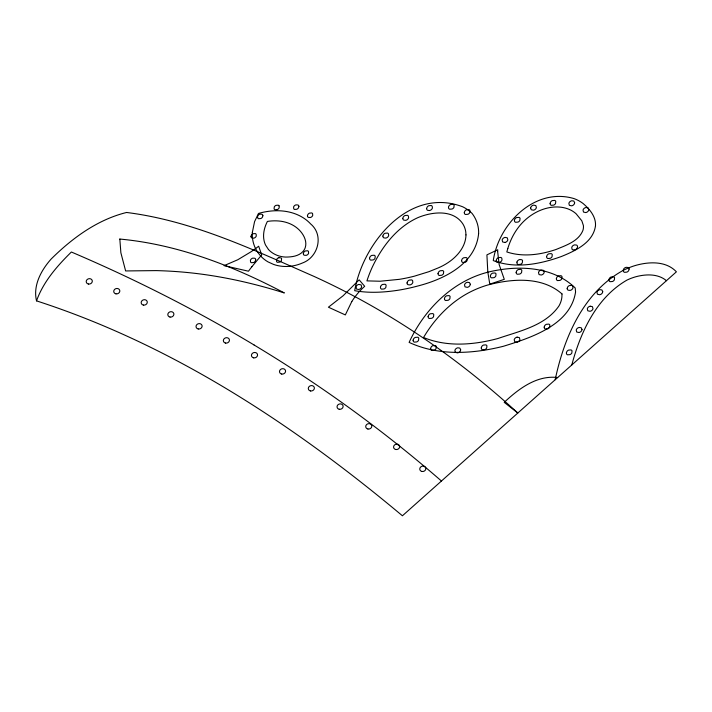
<?xml version="1.0" encoding="UTF-8"?>
<svg xmlns="http://www.w3.org/2000/svg" width="712" height="712" viewBox="0 0 712 712"><rect width="100%" height="100%" fill="white"/><g stroke="black" fill="none" stroke-linecap="round" stroke-linejoin="round"><path stroke-width="1.07" d="M516.921 262.123L517.161 263.787A2.216 1.931 -16.6 0 0 518.122 264.535L520.543 264.339A3.783 3.302 -16.6 0 0 522.323 262.755L522.555 260.592A2.216 1.931 -16.6 0 0 521.709 259.729L519.849 259.515A3.489 3.044 -16.6 0 0 516.93 262.123M538.503 272.545L539.055 274.583L541.262 275.019A3.542 3.097 -16.6 0 0 544.191 272.411L543.71 270.444L541.432 269.937A3.489 3.044 -16.6 0 0 538.512 272.545M555.182 379.754C564.046 337.381 583.484 292.365 623.062 270.462A61.063 53.302 -16.6 0 1 634.988 265.603C648.534 261.624 665.925 260.628 676.4 271.824L402.413 515.782C293.611 424.708 172.42 344.795 36.526 300.873C32.841 285.503 41.171 270.248 51.113 259.07C72.197 238.155 97.322 219.696 126.567 212.47C192.534 220.729 253.543 249.868 313.787 276.309C388.69 310.325 457.273 357.486 517.82 413.022L504.229 402.342C518.576 388.885 536.803 374.993 557.674 377.538M571.789 364.971C580.52 332.21 596.433 297.661 626.952 280.101A47.17 41.18 -16.6 0 1 636.083 276.683C646.069 274.04 658.102 273.639 666.441 280.688M36.526 300.873C43.352 281.721 57.076 266.048 71.369 252.012C134.274 278.81 195.426 309.738 254.042 344.955M351.817 301.505L345.329 314.927L328.419 307.201L343.148 295.738L359.142 279.852L364.686 286.295A70.07 61.161 -16.6 0 0 351.826 301.505M251.87 266.724L261.713 254.887L258.661 246.227A137.149 119.723 -16.6 0 1 250.847 251.897L237.763 259.764L224.049 265.647L248.479 271.21A166.483 145.328 -16.6 0 1 251.87 266.724M276.826 209.764L274.841 209.631A2.029 1.771 -16.6 0 1 274.067 208.839L274.298 206.854A3.622 3.159 -16.6 0 1 275.953 205.376L278.187 205.172A2.029 1.771 -16.6 0 1 279.068 205.866M278.846 257.717L280.831 257.851A2.029 1.771 -16.6 0 1 281.605 258.643L281.373 260.637A3.622 3.159 -16.6 0 1 279.718 262.105L277.484 262.31A2.029 1.771 -16.6 0 1 276.603 261.615L276.461 259.844A3.302 2.884 -16.6 0 1 278.846 257.726M590.221 306.213L592.428 306.649L592.989 308.688A3.489 3.044 -16.6 0 1 590.061 311.286L587.783 310.797L587.293 308.821A3.542 3.097 -16.6 0 1 590.221 306.213M504.915 242.472L502.636 241.964L502.147 239.997A3.542 3.097 -16.6 0 1 505.075 237.39L507.282 237.826L507.834 239.864A3.489 3.044 -16.6 0 1 504.906 242.463M517.126 337.141L519.404 337.639L519.894 339.615A3.542 3.097 -16.6 0 1 516.965 342.223L514.758 341.787L514.197 339.749A3.489 3.044 -16.6 0 1 517.126 337.15M268.451 249.476L265.576 245.097A27.804 24.27 -16.6 0 1 264.063 240.612C262.648 234.07 264.428 227.279 267.392 221.423C274.966 220.248 282.949 220.702 290.042 223.773A33.331 29.094 -16.6 0 1 300.473 231.311C304.255 235.725 307.192 241.938 305.19 247.776A12.3 10.733 -16.6 0 1 303.027 251.434C298.711 256.267 291.617 257.077 285.494 257.068A25.801 22.526 -16.6 0 1 268.433 249.485M279.068 205.866L279.211 207.637A3.302 2.884 -16.6 0 1 276.826 209.755M254.033 344.964A1515.145 1322.602 -16.6 0 1 441.449 481.018M369.555 258.26L369.724 259.177A2.198 1.922 -16.6 0 0 370.792 260.138L373.213 259.933A3.783 3.302 -16.6 0 0 374.993 258.358L375.224 256.187A2.198 1.922 -16.6 0 0 374.156 255.234L371.726 255.43A3.783 3.302 -16.6 0 0 369.955 257.014L369.555 258.26M380.43 287.265L380.6 288.191A2.198 1.922 -16.6 0 0 381.668 289.152L384.097 288.947A3.783 3.302 -16.6 0 0 385.868 287.372L386.1 285.2A2.198 1.922 -16.6 0 0 385.032 284.248L382.611 284.444A3.783 3.302 -16.6 0 0 380.831 286.028L380.43 287.265M382.887 236.09L383.056 237.016A2.216 1.931 -16.6 0 0 383.893 237.87L385.762 238.093A3.489 3.044 -16.6 0 0 388.681 235.485L388.449 233.821A2.216 1.931 -16.6 0 0 387.488 233.064L385.058 233.269A3.783 3.302 -16.6 0 0 383.287 234.853L382.887 236.09M402.814 218.353L402.983 219.269A2.216 1.931 -16.6 0 0 403.82 220.133L405.689 220.346A3.489 3.044 -16.6 0 0 408.608 217.747L408.377 216.083A2.216 1.931 -16.6 0 0 407.415 215.327L404.986 215.522A3.783 3.302 -16.6 0 0 403.215 217.107L402.814 218.353M407.042 282.922L407.211 283.848A2.216 1.931 -16.6 0 0 408.047 284.711L409.916 284.925A3.489 3.044 -16.6 0 0 412.835 282.317L412.604 280.653A2.216 1.931 -16.6 0 0 411.643 279.905L409.222 280.101A3.783 3.302 -16.6 0 0 407.442 281.685L407.042 282.922M413.102 340.247L413.272 341.173A2.198 1.922 -16.6 0 0 414.34 342.125L416.76 341.929A3.783 3.302 -16.6 0 0 418.54 340.345L418.772 338.173A2.198 1.922 -16.6 0 0 417.704 337.221L415.274 337.417A3.783 3.302 -16.6 0 0 413.503 339.001L413.102 340.247M426.63 208.536L426.791 209.462A2.216 1.931 -16.6 0 0 427.636 210.316L429.496 210.538A3.489 3.044 -16.6 0 0 432.424 207.931L432.184 206.266A2.216 1.931 -16.6 0 0 431.232 205.51L428.802 205.715A3.783 3.302 -16.6 0 0 427.031 207.299L426.63 208.536M428.099 316.6L428.259 317.525A2.198 1.922 -16.6 0 0 429.327 318.487L431.757 318.282A3.783 3.302 -16.6 0 0 433.537 316.698L433.768 314.535A2.198 1.922 -16.6 0 0 432.7 313.574L430.27 313.778A3.783 3.302 -16.6 0 0 428.499 315.363L428.099 316.6M430.627 348.524L430.796 349.441A2.198 1.922 -16.6 0 0 431.864 350.402L434.284 350.197A3.783 3.302 -16.6 0 0 436.064 348.622L436.296 346.45A2.198 1.922 -16.6 0 0 435.228 345.498L432.798 345.694A3.783 3.302 -16.6 0 0 431.027 347.278L430.627 348.524M438.022 273.595L438.192 274.52A2.198 1.922 -16.6 0 0 439.26 275.473L441.68 275.277A3.783 3.302 -16.6 0 0 443.46 273.693L443.692 271.53A2.198 1.922 -16.6 0 0 442.624 270.569L440.194 270.774A3.783 3.302 -16.6 0 0 438.423 272.358L438.022 273.595M444.439 298.613L444.608 299.538A2.198 1.922 -16.6 0 0 445.676 300.5L448.106 300.295A3.783 3.302 -16.6 0 0 449.877 298.711L450.109 296.548A2.198 1.922 -16.6 0 0 449.041 295.596L446.62 295.792A3.783 3.302 -16.6 0 0 444.84 297.376L444.439 298.613M448.471 207.334L448.64 208.26A2.198 1.922 -16.6 0 0 449.708 209.221L452.138 209.017A3.783 3.302 -16.6 0 0 453.909 207.432L454.14 205.27A2.198 1.922 -16.6 0 0 453.072 204.308L450.651 204.513A3.783 3.302 -16.6 0 0 448.872 206.097L448.471 207.334M461.581 260.583L461.741 261.509A2.198 1.922 -16.6 0 0 462.809 262.461L465.239 262.265A3.783 3.302 -16.6 0 0 467.01 260.681L467.241 258.518A2.198 1.922 -16.6 0 0 466.173 257.557L463.752 257.762A3.783 3.302 -16.6 0 0 461.972 259.337L461.581 260.583M464.295 212.603L464.455 213.529A2.198 1.922 -16.6 0 0 465.523 214.481L467.953 214.285A3.783 3.302 -16.6 0 0 469.724 212.701L469.956 210.538A2.198 1.922 -16.6 0 0 468.888 209.577L466.467 209.782A3.783 3.302 -16.6 0 0 464.687 211.357L464.295 212.603M481.267 347.892L481.428 348.818A2.198 1.922 -16.6 0 0 482.496 349.779L484.925 349.574A3.783 3.302 -16.6 0 0 486.697 347.99L486.928 345.827A2.198 1.922 -16.6 0 0 485.86 344.875L483.439 345.071A3.783 3.302 -16.6 0 0 481.659 346.655L481.267 347.892M490.363 275.98L490.532 276.906A2.198 1.922 -16.6 0 0 491.6 277.858L494.021 277.662A3.783 3.302 -16.6 0 0 495.801 276.078L496.033 273.915A2.198 1.922 -16.6 0 0 494.965 272.954L492.535 273.159A3.783 3.302 -16.6 0 0 490.764 274.734L490.363 275.98M496.228 260.467L496.389 261.393A2.216 1.931 -16.6 0 0 497.234 262.247L499.094 262.47A3.489 3.044 -16.6 0 0 502.013 259.862L501.782 258.198A2.216 1.931 -16.6 0 0 500.821 257.441L498.4 257.646A3.783 3.302 -16.6 0 0 496.62 259.23L496.228 260.467M497.661 251.585L499.13 264.517L504.292 279.335L489.794 284.141L487.8 271.966L486.91 254.869L497.741 249.752L497.661 251.585M514.402 220.4L514.571 221.325A2.198 1.922 -16.6 0 0 515.639 222.286L518.06 222.082A3.783 3.302 -16.6 0 0 519.84 220.498L520.072 218.335A2.198 1.922 -16.6 0 0 519.004 217.382L516.574 217.578A3.783 3.302 -16.6 0 0 514.803 219.162L514.402 220.4M516.147 272.376L516.307 273.301A2.198 1.922 -16.6 0 0 517.375 274.253L519.804 274.058A3.783 3.302 -16.6 0 0 521.584 272.474L521.816 270.302A2.198 1.922 -16.6 0 0 520.748 269.35L518.318 269.545A3.783 3.302 -16.6 0 0 516.547 271.13L516.147 272.376M544.191 327.137L544.351 328.063A2.198 1.922 -16.6 0 0 545.419 329.015L547.848 328.819A3.783 3.302 -16.6 0 0 549.628 327.235L549.86 325.072A2.198 1.922 -16.6 0 0 548.792 324.111L546.362 324.316A3.783 3.302 -16.6 0 0 544.582 325.891L544.191 327.137M546.602 256.64L546.772 257.566A2.198 1.922 -16.6 0 0 547.839 258.527L550.26 258.322A3.783 3.302 -16.6 0 0 552.04 256.747L552.272 254.576A2.198 1.922 -16.6 0 0 551.204 253.623L548.774 253.819A3.783 3.302 -16.6 0 0 547.003 255.403L546.602 256.64M550.1 203.436L550.269 204.362A2.198 1.922 -16.6 0 0 551.337 205.323L553.767 205.118A3.783 3.302 -16.6 0 0 555.538 203.534L555.769 201.371A2.198 1.922 -16.6 0 0 554.701 200.41L552.281 200.615A3.783 3.302 -16.6 0 0 550.501 202.199L550.1 203.436M556.348 278.712L556.508 279.638A2.198 1.922 -16.6 0 0 557.576 280.59L560.006 280.394A3.783 3.302 -16.6 0 0 561.777 278.81L562.008 276.648A2.198 1.922 -16.6 0 0 560.94 275.686L558.519 275.891A3.783 3.302 -16.6 0 0 556.74 277.466L556.348 278.712M566.378 352.938L566.547 353.864A2.198 1.922 -16.6 0 0 567.615 354.816L570.045 354.62A3.783 3.302 -16.6 0 0 571.816 353.036L572.048 350.865A2.198 1.922 -16.6 0 0 570.979 349.912L568.559 350.108A3.783 3.302 -16.6 0 0 566.779 351.692L566.378 352.938M567.179 288.413L567.348 289.339A2.216 1.931 -16.6 0 0 568.185 290.193L570.054 290.416A3.489 3.044 -16.6 0 0 572.973 287.808L572.742 286.144A2.216 1.931 -16.6 0 0 571.781 285.387L569.351 285.592A3.783 3.302 -16.6 0 0 567.58 287.176L567.179 288.413M577.557 246.619L577.156 248.096A3.783 3.302 -16.6 0 1 575.385 249.681L572.955 249.885A2.216 1.931 -16.6 0 1 571.994 249.129L571.763 247.465A3.489 3.044 -16.6 0 1 574.682 244.866L576.551 245.079A2.216 1.931 -16.6 0 1 577.388 245.934L577.557 246.619M608.902 279.807L609.072 280.733A2.198 1.922 -16.6 0 0 610.139 281.685L612.56 281.489A3.783 3.302 -16.6 0 0 614.34 279.905L614.572 277.742A2.198 1.922 -16.6 0 0 613.504 276.781L611.074 276.986A3.783 3.302 -16.6 0 0 609.303 278.57L608.902 279.807M629.105 269.056L628.714 270.533A3.783 3.302 -16.6 0 1 626.934 272.118L624.513 272.322A2.216 1.931 -16.6 0 1 623.552 271.566L623.312 269.901A3.489 3.044 -16.6 0 1 626.24 267.303L628.1 267.507A2.216 1.931 -16.6 0 1 628.945 268.371L629.105 269.056M250.98 236.375L251.131 237.23A2.029 1.771 -16.6 0 0 251.906 238.022L253.881 238.146A3.302 2.884 -16.6 0 0 256.267 236.019L256.133 234.257A2.029 1.771 -16.6 0 0 255.243 233.563L253.018 233.758A3.622 3.159 -16.6 0 0 251.363 235.236L250.98 236.375M255.706 259.675L255.332 261.046A3.622 3.159 -16.6 0 1 253.677 262.514L251.443 262.719A2.029 1.771 -16.6 0 1 250.562 262.025L250.419 260.254A3.302 2.884 -16.6 0 1 252.805 258.136L254.789 258.26A2.029 1.771 -16.6 0 1 255.563 259.052L255.706 259.675M262.879 215.691L262.505 217.053A3.622 3.159 -16.6 0 1 260.85 218.522L258.616 218.726A2.029 1.771 -16.6 0 1 257.735 218.032L257.593 216.27A3.302 2.884 -16.6 0 1 259.978 214.143L261.963 214.268A2.029 1.771 -16.6 0 1 262.737 215.06L262.879 215.691M298.889 206.409L298.506 207.779A3.622 3.159 -16.6 0 1 296.851 209.248L294.626 209.453A2.029 1.771 -16.6 0 1 293.736 208.758L293.593 206.987A3.302 2.884 -16.6 0 1 295.987 204.869L297.963 204.994A2.029 1.771 -16.6 0 1 298.737 205.786L298.889 206.409M303.321 253.588L303.463 254.433A2.029 1.771 -16.6 0 0 304.247 255.225L306.222 255.359A3.302 2.884 -16.6 0 0 308.608 253.232L308.465 251.461A2.029 1.771 -16.6 0 0 307.584 250.766L305.35 250.971A3.622 3.159 -16.6 0 0 303.704 252.448L303.321 253.588M307.433 215.754L307.584 216.608A2.029 1.771 -16.6 0 0 308.358 217.391L310.334 217.525A3.302 2.884 -16.6 0 0 312.719 215.398L312.586 213.636A2.029 1.771 -16.6 0 0 311.696 212.933L309.471 213.137A3.622 3.159 -16.6 0 0 307.815 214.615L307.433 215.754M252.324 232.495C251.879 240.122 254.14 247.936 258.963 253.908A34.514 30.127 -16.6 0 0 267.997 261.882L273.595 264.428A35.796 31.248 -16.6 0 0 302.369 263.022C318.13 257.388 324.183 235.254 310.681 223.969A44.188 38.573 -16.6 0 0 302.92 217.587C289.713 209.444 273.043 209.23 258.483 213.449L254.567 221.646L252.324 232.495M119.83 239.054L120.871 252.76L125.632 270.943L156.186 270.605A388.868 339.455 -16.6 0 1 185.974 272.376C219.403 275.544 252.333 282.878 284.337 292.935C233.162 265.932 177.84 244.394 119.83 239.054M562.008 293.94L561.893 297.038A26.442 23.078 -16.6 0 1 559.053 305.804C545.365 325.82 519.448 331.098 497.884 338.52C473.783 344.982 447.109 347.242 423.542 337.506C435.094 317.961 451.595 300.9 472.216 290.986A88.404 77.172 -16.6 0 1 487.515 285.076C511.759 278.632 541.859 276.123 562.008 293.94M465.968 234.889C465.799 245.649 458.608 254.896 450.287 261.064A52.652 45.968 -16.6 0 1 438.298 267.881L428.971 271.664L414.313 276.194A146.156 127.581 -16.6 0 1 399.387 279.327L380.119 281.231L366.92 280.884A143.646 125.392 -16.6 0 1 372.127 267.49C381.81 246.868 396.771 227.155 417.997 217.587C432.077 211.74 452.868 209.23 462.693 223.648A26.745 23.345 -16.6 0 1 465.764 231.934L465.968 234.889M355.902 287.274L356.507 289.054L358.715 289.49A3.542 3.097 -16.6 0 0 361.643 286.892L361.153 284.916L358.875 284.417A3.489 3.044 -16.6 0 0 355.955 287.016L355.902 287.274M460.655 349.77L460.593 350.277A3.489 3.044 -16.6 0 1 457.665 352.876L455.386 352.378L454.897 350.411A3.542 3.097 -16.6 0 1 457.825 347.803L459.845 348.097L460.655 349.77M470.276 284.248L470.214 284.755A3.489 3.044 -16.6 0 1 467.286 287.354L465.007 286.865L464.518 284.889A3.542 3.097 -16.6 0 1 467.446 282.281L469.475 282.575L470.276 284.248M530.645 207.984L531.25 209.764L533.457 210.2A3.542 3.097 -16.6 0 0 536.376 207.601L535.896 205.626L533.617 205.127A3.489 3.044 -16.6 0 0 530.698 207.726L530.645 207.984M574.629 202.724L574.557 203.232A3.489 3.044 -16.6 0 1 571.638 205.83L569.36 205.341L568.87 203.365A3.542 3.097 -16.6 0 1 571.798 200.757L573.819 201.051L574.629 202.724M588.788 209.47L588.717 209.978A3.489 3.044 -16.6 0 1 585.789 212.577L583.511 212.078L583.03 210.111A3.542 3.097 -16.6 0 1 585.958 207.504L587.978 207.797L588.788 209.47M581.998 329.416L581.927 329.923A3.489 3.044 -16.6 0 1 578.998 332.522L576.72 332.032L576.239 330.057A3.542 3.097 -16.6 0 1 579.168 327.449L581.188 327.743L581.998 329.416M602.708 291.617L602.646 292.134A3.489 3.044 -16.6 0 1 599.718 294.732L597.439 294.234L596.959 292.258A3.542 3.097 -16.6 0 1 599.878 289.659L601.907 289.953L602.708 291.617M575.572 291.991C570.49 325.055 531.001 337.764 503.375 346.281C472.652 353.998 438.512 356.089 409.115 342.392C424.219 309.631 452.351 281.204 487.996 272.153C517.054 265.033 552.539 265.914 575.198 287.959L575.572 291.991M478.624 233.492C475.749 264.108 443.656 279.487 417.214 286.153A162.354 141.724 -16.6 0 1 399.129 290.078C384.462 292.401 369.368 293.326 354.683 290.683C362.951 242.828 409.347 186.33 462.764 206.818A39.988 34.906 -16.6 0 1 472.101 213.44C476.497 219.136 478.9 226.291 478.624 233.492M595.508 225.606C593.318 242.57 575.358 250.847 561.296 256.534C539.838 264.25 515.248 269.02 493.283 260.583C498.56 223.719 534.943 187.025 573.97 198.577A37.069 32.352 -16.6 0 1 582.977 203.418C589.474 208.936 596.015 216.519 595.508 225.606M507.834 248.408L506.828 251.95C522.831 257.281 540.355 254.816 556.019 249.494C565.969 245.328 578.589 241.332 582.914 230.368A14.56 12.709 -16.6 0 0 583.386 225.499L581.811 220.791L576.159 213.831A27.875 24.333 -16.6 0 0 569.627 209.559C558.769 204.834 546.033 206.987 535.869 212.452A50.16 43.788 -16.6 0 0 527.681 217.872C517.98 225.579 511.394 236.642 507.834 248.408M421.976 471.478A3.088 2.697 -16.6 0 0 425.767 467.935A3.088 2.697 -16.6 0 0 420.667 467.001A3.088 2.697 -16.6 0 0 421.976 471.478M395.792 449.512A3.088 2.697 -16.6 0 0 399.574 445.97A3.088 2.697 -16.6 0 0 394.475 445.036A3.088 2.697 -16.6 0 0 395.792 449.512M367.935 429.024A3.088 2.697 -16.6 0 0 371.726 425.482A3.088 2.697 -16.6 0 0 366.627 424.548A3.088 2.697 -16.6 0 0 367.935 429.024M339.259 409.275A3.088 2.697 -16.6 0 0 343.042 405.733A3.088 2.697 -16.6 0 0 337.951 404.799A3.088 2.697 -16.6 0 0 339.259 409.275M310.512 390.959A3.088 2.697 -16.6 0 0 314.295 387.417A3.088 2.697 -16.6 0 0 309.204 386.483A3.088 2.697 -16.6 0 0 310.512 390.959M281.712 374.058A3.088 2.697 -16.6 0 0 285.494 370.516A3.088 2.697 -16.6 0 0 280.403 369.581A3.088 2.697 -16.6 0 0 281.712 374.058M253.677 357.86A3.088 2.697 -16.6 0 0 257.459 354.309A3.088 2.697 -16.6 0 0 252.36 353.383A3.088 2.697 -16.6 0 0 253.677 357.86M225.579 343.077A3.088 2.697 -16.6 0 0 229.362 339.535A3.088 2.697 -16.6 0 0 224.262 338.601A3.088 2.697 -16.6 0 0 225.579 343.077M198.248 328.988A3.088 2.697 -16.6 0 0 202.03 325.446A3.088 2.697 -16.6 0 0 196.939 324.512A3.088 2.697 -16.6 0 0 198.248 328.988M170.026 317.062A3.088 2.697 -16.6 0 0 173.808 313.52A3.088 2.697 -16.6 0 0 168.717 312.586A3.088 2.697 -16.6 0 0 170.026 317.062M143.406 305.092A3.088 2.697 -16.6 0 0 147.188 301.541A3.088 2.697 -16.6 0 0 142.089 300.606A3.088 2.697 -16.6 0 0 143.406 305.092M115.949 293.851A3.088 2.697 -16.6 0 0 119.732 290.309A3.088 2.697 -16.6 0 0 114.641 289.375A3.088 2.697 -16.6 0 0 115.949 293.851M88.43 284.043A3.088 2.697 -16.6 0 0 92.222 280.501A3.088 2.697 -16.6 0 0 87.122 279.567A3.088 2.697 -16.6 0 0 88.43 284.043"/></g></svg>
